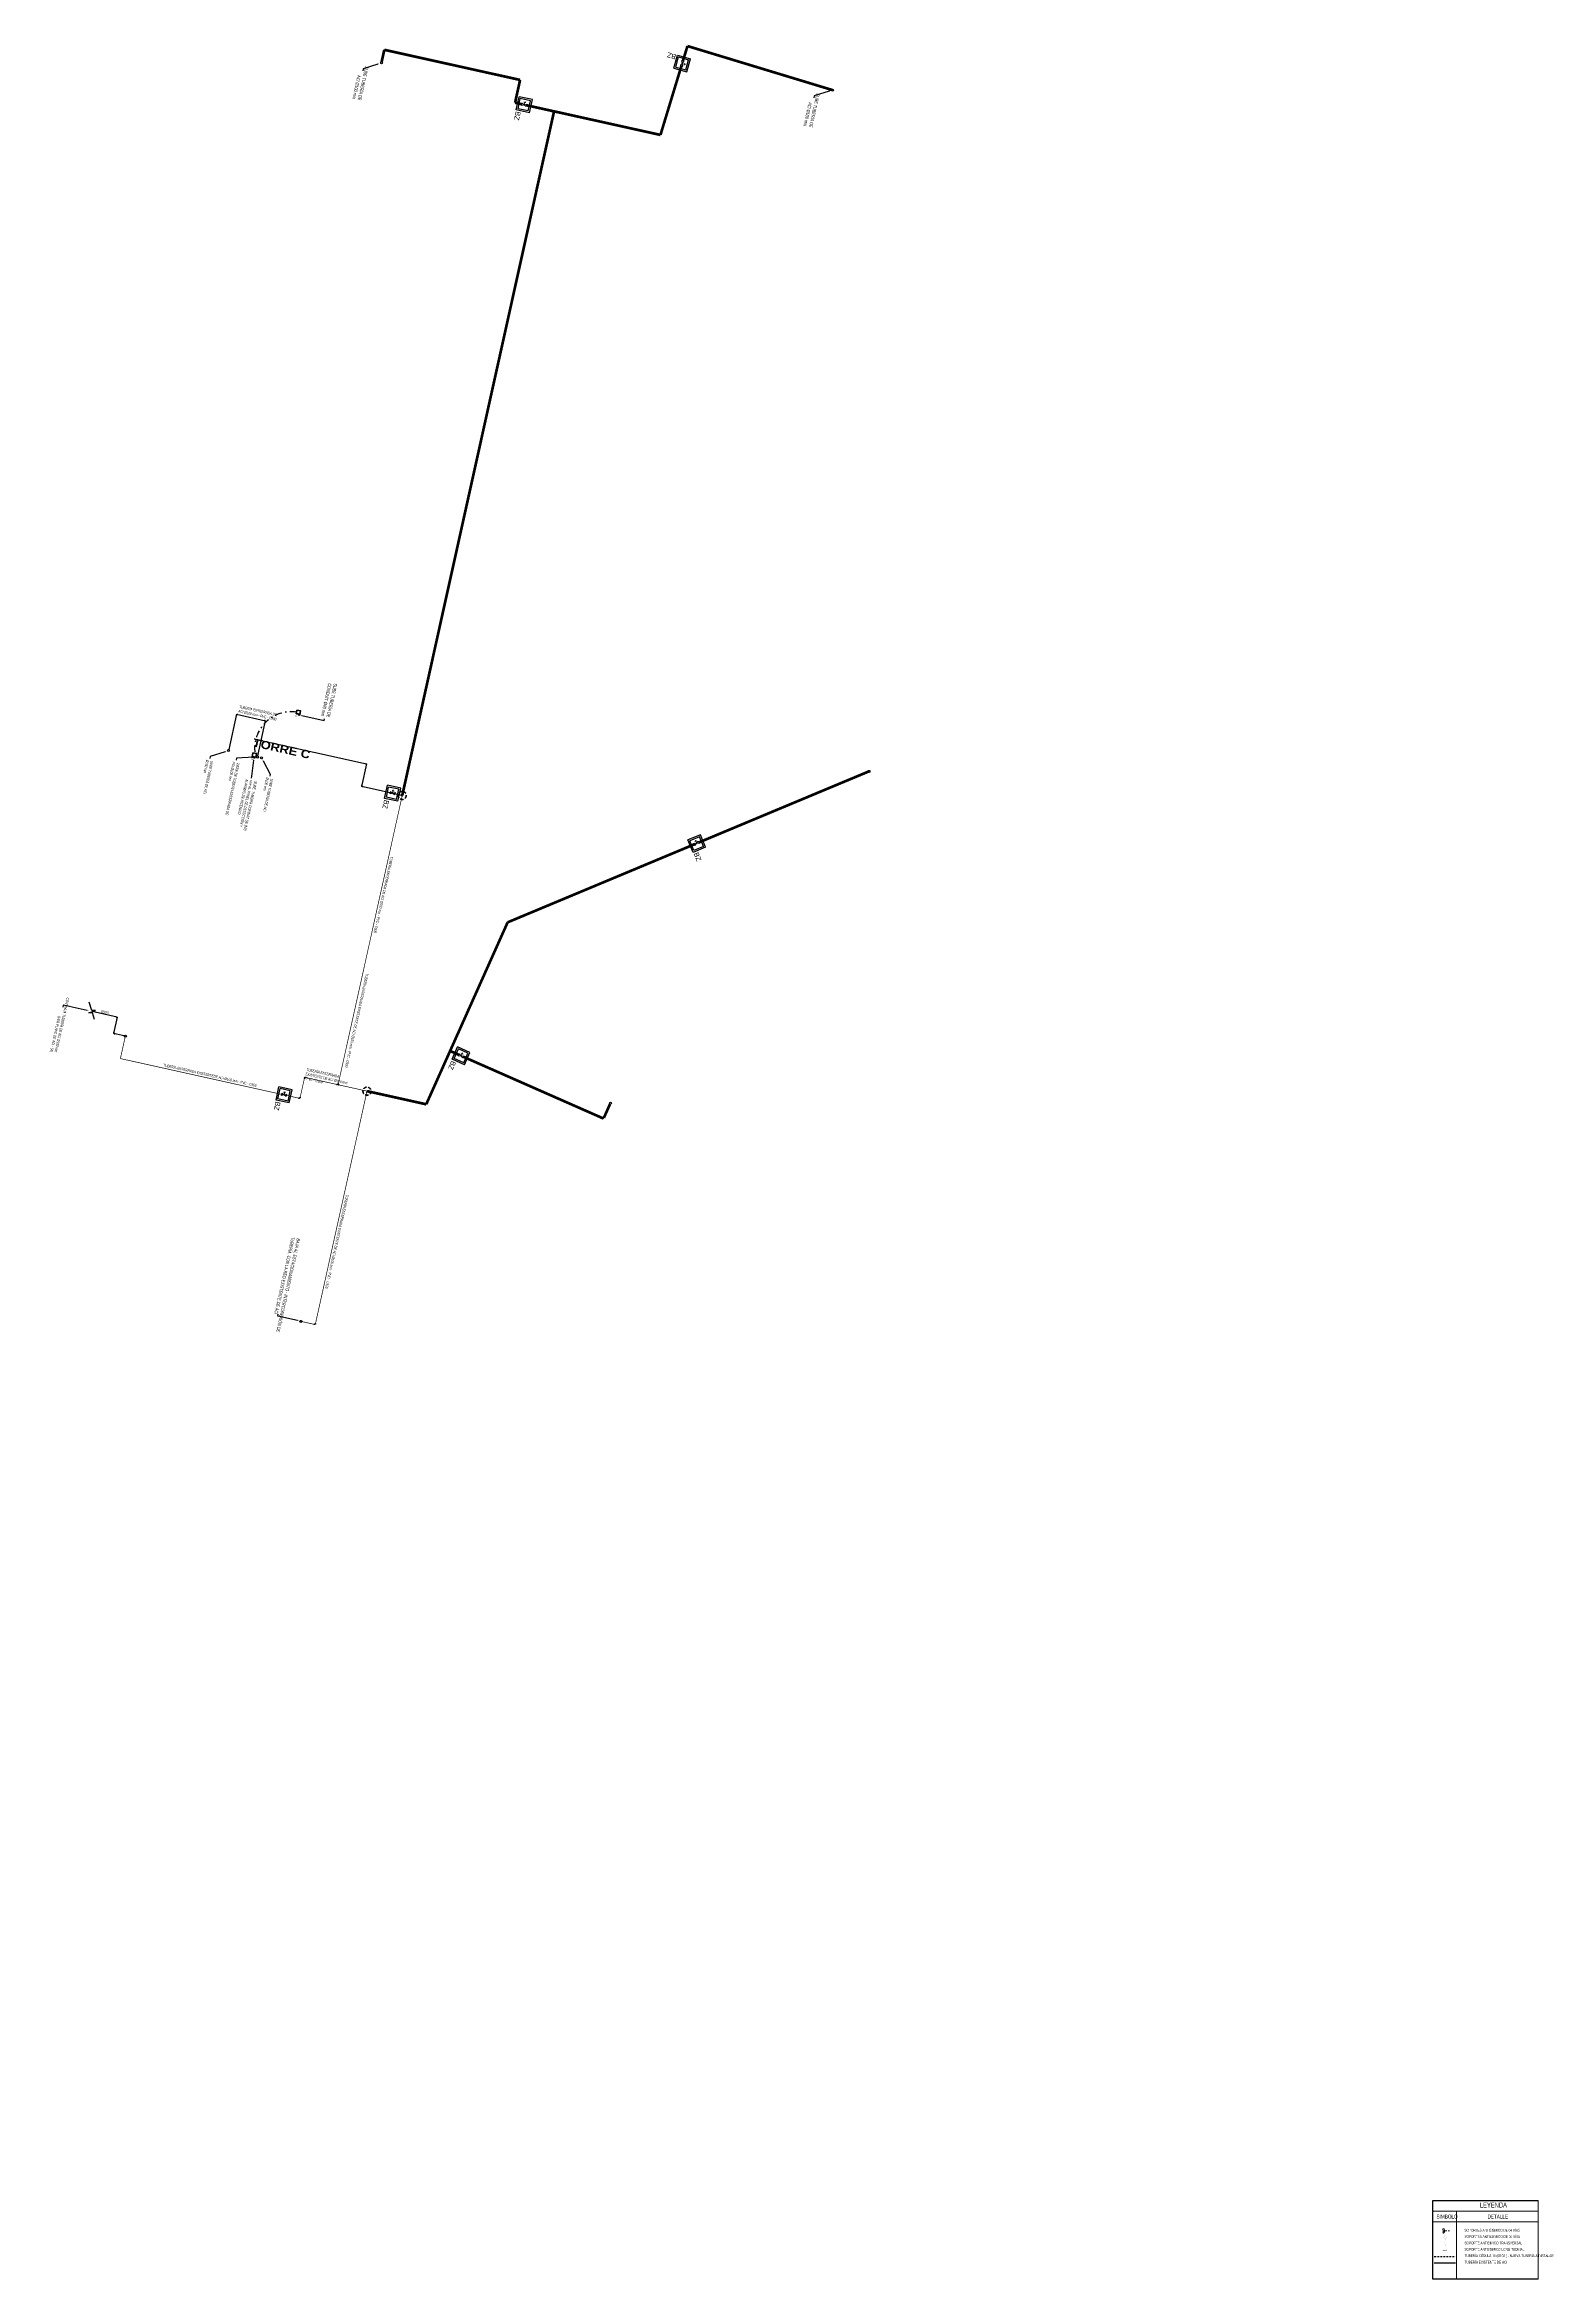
# Model space of a CAD drawing. Header units: inches. Extents: x 0 to 766, y -245 to 236.
# Drawn here: x 360.9 to 471.4, y 71 to 236.4 of the extents above; entities that cross this region are included whole.
import ezdxf
from ezdxf import colors
from ezdxf.entities.mleader import LeaderData, LeaderLine
from ezdxf.math import Vec2, Vec3

# ---------------------------------------------------------------- set-up
doc = ezdxf.new("R2010")
doc.units = ezdxf.units.IN
doc.header["$MEASUREMENT"] = 0
for name, pattern in [('1P$0$HIDDEN2', [0.1875, 0.125, -0.0625]), ('2P$0$HIDDEN', [0.375, 0.25, -0.125]), ('CONTINUA', [0]), ('DASHED2', [0.375, 0.25, -0.125]), ('TG_P1$0$DASHDOT', [1, 0.5, -0.25, 0, -0.25])]:
    doc.linetypes.add(name, pattern=pattern)
for name, color, linetype, lineweight in [('000 SOS 911 - ACCESORIOS ACI', 3, 'Continuous', 20), ('000 SOS 911 EQUIPOS', 5, 'Continuous', 25), ('000 SOS 911 IE-Alarmas Contra Incendio', 100, 'CONTRA_FUEGO', 25), ('000 SOS 911 Membrete', 255, 'Continuous', 18), ('000 SOS 911 SOPORTES ACI', 3, 'Continuous', 25), ('000 SOS 911 TEXTOS ACI', 7, 'Continuous', 9), ('000 SOS 911 TUB. ENTERRADA  ACI', 5, 'DASHED2', 25), ('000 SOS 911 TUBERIA ACI', 1, 'Continuous', 25), ('A_50_TextoSubtitulos', 251, 'Continuous', 9), ('Layer1', 2, 'Continuous', 35)]:
    doc.layers.add(name, color=color, linetype=linetype, lineweight=lineweight)
doc.styles.add('ESC-50', font='romans.shx', dxfattribs={"width": 0.9, "height": 0.1})
doc.styles.add('MtXpl_Arial_Narrow', font='ARIALN.TTF')
doc.styles.add('PIPE', font='ARIALN.TTF', dxfattribs={"width": 0.8})
doc.styles.add('R140-200', font='ariblk.ttf', dxfattribs={"height": 0.5})
doc.styles.get("Standard").update_dxf_attribs({"font": 'arial.ttf'})
doc.linetypes.add('CONTRA_FUEGO', pattern='A,0.9,-0.15,["ACI",Standard,S=0.08,R=0,X=-0.08,Y=-0.03],-0.2', length=1.25)
doc.linetypes.add('Fire-50-Wall', pattern='A,0.5,-0.075,["I",ESC-50,S=1,R=0,X=-0.03,Y=-0.05],-0.05', length=0.625)

# ---------------------------------------------------------------- blocks, each defined once
blk = doc.blocks.new('12')
at = {"layer": '000 SOS 911 - ACCESORIOS ACI'}
for p, q in [((1614.57, 3414.29), (1614.57, 3414.47)), ((1614.93, 3414.47), (1614.59, 3414.29)), ((1614.59, 3414.29), (1614.59, 3414.47)), ((1614.59, 3414.47), (1614.93, 3414.29)), ((1614.76, 3414.38), (1614.76, 3414.63)), ((1614.93, 3414.29), (1614.93, 3414.47)), ((1614.95, 3414.29), (1614.95, 3414.47))]:
    blk.add_line(p, q, dxfattribs=at)
blk.add_lwpolyline([(1614.69, 3414.56), (1614.84, 3414.56)], dxfattribs=at)
blk = doc.blocks.new('01')
at = {"layer": '000 SOS 911 IE-Alarmas Contra Incendio', "color": 6, "linetype": 'Continuous'}
for p, q in [((763.415, -217.109), (762.974, -217.109)), ((762.974, -217.109), (762.974, -217.55)), ((763.365, -217.159), (763.024, -217.159)), ((763.024, -217.159), (763.024, -217.5)), ((763.365, -217.159), (763.365, -217.5)), ((763.415, -217.109), (763.415, -217.55)), ((763.415, -217.55), (762.974, -217.55)), ((763.365, -217.5), (763.024, -217.5))]:
    blk.add_line(p, q, dxfattribs=at)
at = {"layer": '000 SOS 911 IE-Alarmas Contra Incendio', "color": 6, "linetype": 'Continuous', "style": 'MtXpl_Arial_Narrow'}
blk.add_text('BZ', height=0.1634, dxfattribs=at).set_placement((763.455, -217.552))
blk = doc.blocks.new('ACCS.ELBOW.90')
at = {"layer": '000 SOS 911 - ACCESORIOS ACI', "color": 100}
for p, q in [((0.1, 0.17), (-0.1, 0.17)), ((0.17, -0.1), (0.17, 0.1))]:
    blk.add_line(p, q, dxfattribs=at)
at = {"layer": '000 SOS 911 - ACCESORIOS ACI', "color": 9}
for p in [(0, 0.17), (0.17, 0)]:
    blk.add_line(p, (0, 0), dxfattribs=at)
blk = doc.blocks.new('Soporte Longitudinal')
at = {"layer": '000 SOS 911 SOPORTES ACI', "const_width": 0.02}
blk.add_lwpolyline([(-0.14, -0.15), (-0.4, 0), (0.4, 0), (0.2, 0.16)], dxfattribs=at)

msp = doc.modelspace()

# ---------------------------------------------------------------- linework, layer by layer
at = {"layer": '000 SOS 911 - ACCESORIOS ACI', "color": 242, "linetype": 'CONTINUA', "true_color": 0xe6051b}
for q in [(464.453, 74.597, 0), (464.459, 74.482, 0)]:
    msp.add_line((464.513, 74.536, 0), q, dxfattribs=at)
at = {"layer": '000 SOS 911 - ACCESORIOS ACI', "color": 242, "linetype": '1P$0$HIDDEN2', "true_color": 0xe6051b}
msp.add_line((464.513, 74.536, 0), (464.852, 74.54, 0), dxfattribs=at)
at = {"layer": '000 SOS 911 - ACCESORIOS ACI', "color": 242, "linetype": 'CONTINUA', "true_color": 0xe6051b}
for centre in [(464.409, 74.641, 0), (464.414, 74.439, 0)]:
    msp.add_circle(centre, 0.0622, dxfattribs=at)
at = {"layer": '000 SOS 911 EQUIPOS', "elevation": 0}
msp.add_lwpolyline([(471.42, 70.958), (463.609, 70.958), (463.609, 76.8), (471.42, 76.8)], dxfattribs=at)
at = {"layer": '000 SOS 911 IE-Alarmas Contra Incendio'}
msp.add_circle((379.696, 186.795, 0), 0.025, dxfattribs=at)
at = {"layer": '000 SOS 911 Membrete', "elevation": 0}
for points in [[(463.609, 76.011), (463.609, 76.8)], [(471.42, 76.8), (463.609, 76.8)], [(471.42, 70.958), (471.42, 76.8)], [(463.609, 76.011), (471.42, 76.011)], [(471.42, 75.221), (465.354, 75.221), (465.354, 76.011), (471.42, 76.011)], [(471.42, 75.221), (471.419, 75.221), (471.419, 76.011), (471.42, 76.011)], [(471.42, 75.221), (471.419, 75.221), (471.42, 70.958)]]:
    msp.add_lwpolyline(points, dxfattribs=at)
for points in [[(465.354, 75.221), (463.609, 75.221), (463.609, 76.011), (465.354, 76.011)], [(463.61, 70.957), (465.354, 70.958), (465.354, 75.221), (463.609, 75.221)], [(465.354, 75.221), (471.419, 75.221), (471.42, 70.958), (465.354, 70.957)]]:
    msp.add_lwpolyline(points, close=True, dxfattribs=at)
at = {"layer": '000 SOS 911 SOPORTES ACI', "color": 242, "linetype": '1P$0$HIDDEN2', "true_color": 0xe6051b, "elevation": 0}
msp.add_lwpolyline([(463.723, 72.642), (465.303, 72.642)], dxfattribs=at)
at = {"layer": '000 SOS 911 TUB. ENTERRADA  ACI', "color": 1, "lineweight": 30}
for points, const_width, elevation in [([(386, 236.062), (396.051, 233.83)], 0.2, 0), ([(396.051, 233.83), (395.677, 232.145)], 0.2, 0), ([(421.874, 182.627), (409.276, 177.361)], 0.2, 0), ([(382.575, 159.421), (387.328, 180.848)], 0.05, 0), ([(408.945, 177.223), (395.127, 171.447)], 0.2, 0), ([(366.813, 162.943), (366.461, 161.358)], 0.05, 0), ([(366.474, 161.356), (379.753, 158.407)], 0.05, 0), ([(380.1, 159.971), (379.753, 158.407)], 0.05, -0.358), ([(380.1, 159.971), (384.718, 158.946)], 0.05, 0), ([(380.888, 141.661), (384.718, 158.946)], 0.05, 0.778), ([(384.718, 158.946), (389.102, 157.972)], 0.2, 0)]:
    msp.add_lwpolyline(points, dxfattribs=dict(at, const_width=const_width, elevation=elevation))
at = {"layer": '000 SOS 911 TUB. ENTERRADA  ACI', "color": 1, "lineweight": 30, "const_width": 0.2}
for points in [[(407.997, 234.887), (406.439, 229.757)], [(408.438, 236.34), (408.095, 235.211)], [(419.18, 233.078), (408.438, 236.34)], [(395.677, 232.145), (396.194, 232.03)], [(396.525, 231.956), (398.562, 231.504)], [(387.327, 180.848), (398.562, 231.504)], [(398.563, 231.506), (406.439, 229.757)], [(390.868, 161.922), (395.127, 171.447)], [(389.102, 157.972), (390.868, 161.922)], [(391.525, 161.632), (390.868, 161.922)], [(400.224, 157.798), (391.835, 161.496)], [(402.226, 156.916), (400.213, 157.803)], [(402.256, 156.983), (402.706, 157.989)]]:
    msp.add_lwpolyline(points, dxfattribs=at)
at = {"layer": '000 SOS 911 TUB. ENTERRADA  ACI', "color": 1, "linetype": 'Fire-50-Wall', "lineweight": 30}
for points in [[(375.059, 186.854), (374.48, 184.243)], [(375.059, 186.854), (377.207, 186.377)], [(376.882, 184.913), (377.207, 186.377)], [(376.628, 183.766), (376.882, 184.913)], [(387.328, 180.848), (384.319, 181.516)]]:
    msp.add_lwpolyline(points, dxfattribs=at)
at = {"layer": '000 SOS 911 TUB. ENTERRADA  ACI', "color": 1, "linetype": 'Fire-50-Wall', "lineweight": 30, "elevation": -0.471}
msp.add_lwpolyline([(384.689, 183.18), (384.319, 181.516)], dxfattribs=at)
at = {"layer": '000 SOS 911 TUBERIA ACI', "color": 1, "elevation": 0}
msp.add_lwpolyline([(364.548, 164.241), (364.398, 164.744), (364.117, 164.757), (364.625, 164.909), (364.344, 164.922), (364.16, 165.538)], dxfattribs=at)
at = {"layer": '000 SOS 911 TUBERIA ACI', "elevation": 0}
for points in [[(366.229, 164.421), (364.371, 164.833)], [(366.229, 164.421), (365.96, 163.208)], [(366.829, 163.016), (365.96, 163.208)], [(463.723, 72.169), (465.303, 72.169)]]:
    msp.add_lwpolyline(points, dxfattribs=at)
at = {"layer": '000 SOS 911 TUBERIA ACI', "ltscale": 0.1}
for centre in [(385.784, 235.089, 0), (419.18, 233.078), (374.464, 184.168), (376.612, 183.691), (421.874, 182.627, 0), (366.829, 163.016, 0), (402.736, 158.059), (379.817, 141.898, 0)]:
    msp.add_circle(centre, 0.075, dxfattribs=at)
at = {"layer": 'Layer1', "linetype": '2P$0$HIDDEN'}
for centre in [(387.327, 180.848), (384.718, 158.946, 0)]:
    msp.add_circle(centre, 0.3, dxfattribs=at)

# ---------------------------------------------------------------- block references
at = {"layer": '000 SOS 911 - ACCESORIOS ACI'}
for p, xscale, yscale, zscale, rotation in [((375.059, 186.854), -0.4394526855468769, 0.4394526855468736, 0.4394526855468736, 167.501178913371), ((377.208, 186.377), 0.4394526855468772, 0.4394526855468772, 0.4394526855468772, 167.5063502702908), ((376.882, 184.913), 0.4394526855468769, 0.4394526855468769, 0.4394526855468769, 257.5063502702907), ((376.882, 184.913), -0.4394526855468769, 0.4394526855468736, 0.4394526855468736, 257.5011789133712), ((384.689, 183.18), -0.4394526855468766, 0.4394526855468736, 0.4394526855468736, 77.5011789133712), ((384.319, 181.516), -0.4394526855468769, 0.4394526855468736, 0.4394526855468736, 257.5011789133712), ((387.328, 180.848), -0.439452685546877, 0.4394526855468736, 0.4394526855468736, 77.5011789133712), ((387.328, 180.848), 0.4394526855468773, 0.4394526855468773, 0.4394526855468773, 77.50635027029074), ((366.229, 164.421, 0), -0.4394526855468771, 0.4394526855468736, 0.4394526855468736, 77.5011789133712), ((365.96, 163.208, 0), -0.4394526855468769, 0.4394526855468736, 0.4394526855468736, 257.5011789133712), ((380.1, 159.971, 0), 0.4394526855468771, 0.4394526855468771, 0.4394526855468771, 257.5063502702907), ((382.575, 159.422, 0), -0.4394526855468771, 0.4394526855468736, 0.4394526855468736, 347.5011789133712), ((382.575, 159.422, 0), 0.4394526855468771, 0.4394526855468771, 0.4394526855468771, 347.5063502702907), ((384.718, 158.946, 0), -0.4394526855468772, 0.4394526855468769, 0.4394526855468769, 167.5011789133712), ((379.753, 158.407, -0.358), -0.4394526855468771, 0.4394526855468736, 0.4394526855468736, 347.5011789133712), ((402.226, 156.916), -0.4394526855468769, 0.4394526855468736, 0.4394526855468736, 336.2128186471563), ((380.888, 141.661, 0), -0.4394526855468771, 0.4394526855468736, 0.4394526855468736, 347.5011789133712)]:
    msp.add_blockref('ACCS.ELBOW.90', p, dxfattribs=dict(at, xscale=xscale, yscale=yscale, zscale=zscale, rotation=rotation))
at = {"layer": '000 SOS 911 Membrete', "color": 1, "linetype": 'Continuous', "xscale": 2.269662975122643, "yscale": 2.269662975122643, "zscale": 2.269662975122643}
for p, rotation in [((1928.662, -730.112), 163.4909907365142), ((1252.743, 1816.422), 257.503764591831), ((1242.996, 1765.436), 257.503764591831), ((201.033, 1966.269, 0), 292.5298527046595), ((1549.082, 1541.497), 245.9071993607387), ((1234.963, 1743.097, -0.358), 257.503764591831)]:
    msp.add_blockref('01', p, dxfattribs=dict(at, rotation=rotation))
at = {"layer": '000 SOS 911 SOPORTES ACI', "xscale": 0.384521484375, "yscale": 0.384521484375, "zscale": 0.384521484375}
for p in [(464.513, 74.062, 0), (464.513, 73.116, 0)]:
    msp.add_blockref('Soporte Longitudinal', p, dxfattribs=at)
at = {"layer": '000 SOS 911 SOPORTES ACI', "xscale": 0.384521484375, "yscale": 0.384521484375, "zscale": 0.384521484375, "rotation": 270}
for p in [(464.513, 74.062, 0), (464.513, 73.589, 0)]:
    msp.add_blockref('Soporte Longitudinal', p, dxfattribs=at)
at = {"layer": '000 SOS 911 TUB. ENTERRADA  ACI'}
for p, rotation in [((-2405.721, 2754.605), 253.4683571579006), ((-1920.115, -2751.192), 347.4811310132175), ((-1929.862, -2802.178), 347.4811310132175), ((230.85, -3595.455, 0), 22.60554022870074), ((-2477.188, -2295.074), 335.8845657821253), ((-1937.896, -2824.516, -0.358), 347.4811310132176)]:
    msp.add_blockref('12', p, dxfattribs=dict(at, rotation=rotation))

# ---------------------------------------------------------------- texts
at = {"layer": '000 SOS 911 TEXTOS ACI', "char_height": 0.2, "attachment_point": 1, "style": 'PIPE'}
for s, width, gutter_width, heights, insert, rotation in [('TUBERÍA ENTERRADA DE ACI %%C100 mm - PVC - C900', 2.45001, 0.75, [0], (375.293, 187.523, 0), 347.48113), ('TUBERÍA ENTERRADA DE ACI %%C100 mm - PVC - C900 ', 4.65375, 0.75, [0], (386.651, 176.277, 0.358), 257.48113), ('TUBERÍA ENTERRADA EXISTENTE DE ACI %%C100 mm - PVC - C900', 6.30246, 0.75, [0], (384.821, 167.631, 0), 257.48113), ('%%C100', 0.551, 1.915, [0.0124], (365.055, 164.956, 0), 347.50376), ('TUBERÍA ENTERRADA EXISTENTEDE ACI %%C100 mm - PVC - C900', 6.33591, 0.75, [0], (369.674, 160.984, 0), 347.48113), ('TUBERÍA ENTERRADA EXISTENTE DE ACI %%C100 mm - PVC - C900', 2.53267, 0.75, [0], (380.271, 160.654, 0), 347.48113), ('TUBERÍA ENTERRADA EXISTENTE DE ACI %%C100 mm - PVC - C900', 8.17678, 0.75, [0], (383.357, 151.258, 1.136), 257.48113)]:
    msp.add_mtext_dynamic_manual_height_columns(s, width=width, gutter_width=gutter_width, heights=heights, dxfattribs=dict(at, insert=insert, rotation=rotation))
at = {"layer": '000 SOS 911 TEXTOS ACI', "attachment_point": 1, "style": 'PIPE'}
for s, width, insert, char_height in [('LEYENDA', 1.48192, (467.097, 76.643, 0), 0.3752), ('SIMBOLO', 1.48192, (463.885, 75.753, 0), 0.3), ('SOPORTES ANTISISMICO DE 04 VÍAS', 3.80759, (465.956, 74.694, 0), 0.2), ('DETALLE', 1.48192, (467.657, 75.753, 0), 0.3), ('TUBERÍA CÉDULA 10 (%%C100 ) - NUEVA TUBERÍA A INSTALAR', 5.35098, (465.962, 72.8, 0), 0.2), ('SOPORTES ANTISISMICO DE 04 VÍAS', 3.80759, (465.962, 74.221, 0), 0.2), ('SOPORTE ANTISIMICO TRANSVERSAL', 3.47536, (465.962, 73.747, 0), 0.2), ('SOPORTE ANTISISMICO LONGITUDINAL', 3.54431, (465.962, 73.274, 0), 0.2), ('TUBERÍA EXISTENTE DE ACI', 3.54431, (465.962, 72.327, 0), 0.2)]:
    msp.add_mtext_dynamic_manual_height_columns(s, width=width, gutter_width=1.915, heights=[0], dxfattribs=dict(at, insert=insert, char_height=char_height))
at = {"layer": 'A_50_TextoSubtitulos', "color": 1, "style": 'R140-200'}
msp.add_text('TORRE C', height=0.6, rotation=347.38173, dxfattribs=at).set_placement((376.22, 184.491, 0))

# ---------------------------------------------------------------- next in the draw order: leaders
at = {"layer": '000 SOS 911 TEXTOS ACI'}
ml = msp.add_multileader_mtext('Standard', dxfattribs=at)
ml.set_content('{\\H1.66667x;SUBE TUBERÍA DE ACI %%C100 mm} ', color=256, style='PIPE')
ml.set_leader_properties(color=7)
ml.build(insert=Vec2(0, 0))
ml.multileader.update_dxf_attribs({"text_left_attachment_type": 2, "text_right_attachment_type": 2, "dogleg_length": 2, "arrow_head_size": 0.15})
ctx = ml.context
ctx.base_point, ctx.char_height, ctx.arrow_head_size, ctx.landing_gap_size, ctx.plane_origin, ctx.plane_x_axis, ctx.plane_y_axis = Vec3(384.4, 234.512, 0), 0.15, 0.15, 0.15, Vec3(382.566, 229.949, 0), Vec3(-0.2167611, -0.9762247), Vec3(0.9762247, -0.2167611)
ctx.left_attachment, ctx.right_attachment, ctx.text_align_type = 2, 2, 2
notes = []
notes.append((ctx, [(1, (1, 1, 0), (384.431, 234.654, 0), (-0.2167611, -0.9762247), 0.146, [(0, [(385.673, 235.052, 0)], 0, [])])]))
ctx.mtext.insert, ctx.mtext.text_direction, ctx.mtext.rotation, ctx.mtext.width, ctx.mtext.defined_height, ctx.mtext.alignment, ctx.mtext.flow_direction = Vec3(384.275, 232.296, 0), Vec3(-0.2167611, -0.9762247), 4.4938935, 2.33051, 0.558, 3, 5
ctx.mtext.has_bg_fill, ctx.mtext.bg_color, ctx.mtext.bg_scale_factor, ctx.mtext.bg_transparency, ctx.mtext.use_window_bg_color = 1, -1073741824, 2, 0, 1
ml = msp.add_multileader_mtext('Standard', dxfattribs=at)
ml.set_content('{\\H1.66667x;SUBE TUBERÍA DE ACI %%C100 mm} ', color=256, style='PIPE')
ml.set_leader_properties(color=7)
ml.build(insert=Vec2(0, 0))
ml.multileader.update_dxf_attribs({"text_left_attachment_type": 2, "text_right_attachment_type": 2, "dogleg_length": 2, "arrow_head_size": 0.15})
ctx = ml.context
ctx.base_point, ctx.char_height, ctx.arrow_head_size, ctx.landing_gap_size, ctx.plane_origin, ctx.plane_x_axis, ctx.plane_y_axis = Vec3(417.796, 232.501), 0.15, 0.15, 0.15, Vec3(415.962, 227.938), Vec3(-0.2167611, -0.9762247), Vec3(0.9762247, -0.2167611)
ctx.left_attachment, ctx.right_attachment, ctx.text_align_type = 2, 2, 2
notes.append((ctx, [(1, (1, 1, 0), (417.828, 232.643), (-0.2167611, -0.9762247), 0.146, [(0, [(419.069, 233.041)], 0, [])])]))
ctx.mtext.insert, ctx.mtext.text_direction, ctx.mtext.rotation, ctx.mtext.width, ctx.mtext.defined_height, ctx.mtext.alignment, ctx.mtext.flow_direction = Vec3(417.672, 230.285), Vec3(-0.2167611, -0.9762247), 4.4938935, 2.33051, 0.558, 3, 5
ctx.mtext.has_bg_fill, ctx.mtext.bg_color, ctx.mtext.bg_scale_factor, ctx.mtext.bg_transparency, ctx.mtext.use_window_bg_color = 1, -1073741824, 2, 0, 1
ml = msp.add_multileader_mtext('Standard', dxfattribs=at)
ml.set_content('SUBE TUBERÍA DE ACI %%C100 mm ', color=256, style='PIPE')
ml.set_leader_properties(color=7)
ml.build(insert=Vec2(0, 0))
ml.multileader.update_dxf_attribs({"text_left_attachment_type": 2, "text_right_attachment_type": 2, "dogleg_length": 2, "arrow_head_size": 0.15})
ctx = ml.context
ctx.base_point, ctx.char_height, ctx.arrow_head_size, ctx.landing_gap_size, ctx.plane_origin, ctx.plane_x_axis, ctx.plane_y_axis = Vec3(373.08, 183.591), 0.2, 0.15, 0.15, Vec3(371.246, 179.028), Vec3(-0.2167611, -0.9762247), Vec3(0.9762247, -0.2167611)
ctx.left_attachment, ctx.right_attachment = 2, 2
notes.append((ctx, [(1, (1, 1, 0), (373.112, 183.733), (-0.2167611, -0.9762247), 0.146, [(0, [(374.353, 184.131)], 0, [])])]))
ctx.mtext.insert, ctx.mtext.text_direction, ctx.mtext.rotation, ctx.mtext.width, ctx.mtext.defined_height, ctx.mtext.flow_direction = Vec3(373.341, 183.379), Vec3(-0.2167611, -0.9762247), 4.4938935, 2.33051, 0.558, 5
ctx.mtext.has_bg_fill, ctx.mtext.bg_color, ctx.mtext.bg_scale_factor, ctx.mtext.bg_transparency, ctx.mtext.use_window_bg_color = 1, -1073741824, 2, 0, 1
ml = msp.add_multileader_mtext('Standard', dxfattribs=at)
ml.set_content('CONTINUA TUBERÍA DE ACI %%C100 mm  (VER PLANO DE ACI - 04)', color=256, style='PIPE')
ml.set_leader_properties(color=7)
ml.build(insert=Vec2(0, 0))
ml.multileader.update_dxf_attribs({"text_left_attachment_type": 2, "text_right_attachment_type": 2, "dogleg_length": 2, "arrow_head_size": 0.15})
ctx = ml.context
ctx.base_point, ctx.char_height, ctx.arrow_head_size, ctx.landing_gap_size, ctx.plane_origin, ctx.plane_x_axis, ctx.plane_y_axis = Vec3(362.197, 165.175), 0.2, 0.15, 0.15, Vec3(361.957, 167.801), Vec3(-0.2159898, -0.9763956), Vec3(0.9763956, -0.2159898)
ctx.left_attachment, ctx.right_attachment, ctx.text_align_type = 2, 2, 2
notes.append((ctx, [(0, (1, 1, 0), (362.229, 165.317), (-0.2159898, -0.9763956), 0.146, [(0, [(364.151, 164.891)], 0, [])])]))
ctx.mtext.insert, ctx.mtext.text_direction, ctx.mtext.rotation, ctx.mtext.width, ctx.mtext.defined_height, ctx.mtext.alignment, ctx.mtext.flow_direction = Vec3(361.768, 161.737), Vec3(-0.2159898, -0.9763956), 4.4946836, 3.83033, 0.558, 3, 5
ctx.mtext.has_bg_fill, ctx.mtext.bg_color, ctx.mtext.bg_scale_factor, ctx.mtext.bg_transparency, ctx.mtext.use_window_bg_color = 1, -1073741824, 2, 0, 1
ml = msp.add_multileader_mtext('Standard', dxfattribs=at)
ml.set_content('{\\H1.66667x;BAJA AL ESTACIONAMIENTO - INTERCONEXIÓN DE TUBERÍA  CON LA RED EXISTENTE DE ACI}', color=256, style='PIPE')
ml.set_leader_properties(color=7)
ml.build(insert=Vec2(0, 0))
ml.multileader.update_dxf_attribs({"text_left_attachment_type": 2, "text_right_attachment_type": 2, "dogleg_length": 2, "arrow_head_size": 0.15})
ctx = ml.context
ctx.base_point, ctx.char_height, ctx.arrow_head_size, ctx.landing_gap_size, ctx.plane_origin, ctx.plane_x_axis, ctx.plane_y_axis = Vec3(379.432, 148.24, 0), 0.15, 0.15, 0.15, Vec3(379.974, 146.983, 0), Vec3(-0.2167611, -0.9762247), Vec3(0.9762247, -0.2167611)
ctx.left_attachment, ctx.right_attachment = 2, 2
notes.append((ctx, [(1, (1, 1, 0), (378.108, 142.278, 0), (0.2167611, 0.9762247), 0.146, [(0, [(379.708, 141.923, 0)], 0, [])])]))
ctx.mtext.insert, ctx.mtext.text_direction, ctx.mtext.rotation, ctx.mtext.width, ctx.mtext.defined_height, ctx.mtext.flow_direction = Vec3(379.774, 148.01, 0), Vec3(-0.2167611, -0.9762247), 4.4938935, 5.8341, 0.558, 5
ctx.mtext.has_bg_fill, ctx.mtext.bg_color, ctx.mtext.bg_scale_factor, ctx.mtext.bg_transparency, ctx.mtext.use_window_bg_color = 1, -1073741824, 2, 0, 1
for ctx, leaders in notes:
    for number, flags, end, landing, length, lines in leaders:
        leader = LeaderData()
        leader.index, (leader.has_last_leader_line, leader.has_dogleg_vector, leader.attachment_direction) = number, flags
        leader.last_leader_point, leader.dogleg_vector, leader.dogleg_length = Vec3(end), Vec3(landing), length
        for number, points, colour, breaks in lines:
            line = LeaderLine()
            line.index, line.vertices, line.color, line.breaks = number, Vec3.list(points), colors.encode_raw_color(colour), breaks
            leader.lines.append(line)
        ctx.leaders.append(leader)

# ---------------------------------------------------------------- next in the draw order: linework, layer by layer
at = {"layer": '000 SOS 911 TUB. ENTERRADA  ACI', "color": 1, "lineweight": 30, "elevation": 0}
for points, const_width in [([(385.8, 235.162), (386, 236.062)], 0.2), ([(379.817, 141.898), (380.888, 141.661)], 0.05)]:
    msp.add_lwpolyline(points, dxfattribs=dict(at, const_width=const_width))

# ---------------------------------------------------------------- next in the draw order: leaders
at = {"layer": '000 SOS 911 TEXTOS ACI'}
ml = msp.add_multileader_mtext('Standard', dxfattribs=at)
ml.set_content('VIENE DE TUBERÍA ENTERRADA DE ACI %%C100 mm ', color=256, style='PIPE')
ml.set_leader_properties(color=7)
ml.build(insert=Vec2(0, 0))
ml.multileader.update_dxf_attribs({"text_left_attachment_type": 2, "text_right_attachment_type": 2, "dogleg_length": 2, "arrow_head_size": 0.15})
ctx = ml.context
ctx.base_point, ctx.char_height, ctx.arrow_head_size, ctx.landing_gap_size, ctx.plane_origin, ctx.plane_x_axis, ctx.plane_y_axis = Vec3(375.033, 183.454), 0.2, 0.15, 0.15, Vec3(373.199, 178.891), Vec3(-0.2167611, -0.9762247), Vec3(0.9762247, -0.2167611)
ctx.left_attachment, ctx.right_attachment = 2, 2
notes = []
notes.append((ctx, [(1, (1, 1, 0), (375.064, 183.596), (-0.2167611, -0.9762247), 0.146, [(0, [(376.488, 183.682)], 0, [])])]))
ctx.mtext.insert, ctx.mtext.text_direction, ctx.mtext.rotation, ctx.mtext.width, ctx.mtext.defined_height, ctx.mtext.flow_direction = Vec3(375.293, 183.242), Vec3(-0.2167611, -0.9762247), 4.4938935, 3.32211, 0.558, 5
ctx.mtext.has_bg_fill, ctx.mtext.bg_color, ctx.mtext.bg_scale_factor, ctx.mtext.bg_transparency, ctx.mtext.use_window_bg_color = 1, -1073741824, 2, 0, 1
for ctx, leaders in notes:
    for number, flags, end, landing, length, lines in leaders:
        leader = LeaderData()
        leader.index, (leader.has_last_leader_line, leader.has_dogleg_vector, leader.attachment_direction) = number, flags
        leader.last_leader_point, leader.dogleg_vector, leader.dogleg_length = Vec3(end), Vec3(landing), length
        for number, points, colour, breaks in lines:
            line = LeaderLine()
            line.index, line.vertices, line.color, line.breaks = number, Vec3.list(points), colors.encode_raw_color(colour), breaks
            leader.lines.append(line)
        ctx.leaders.append(leader)

# ---------------------------------------------------------------- next in the draw order: linework, layer by layer
at = {"layer": '000 SOS 911 TUBERIA ACI', "ltscale": 0.1}
msp.add_circle((376.905, 183.626), 0.075, dxfattribs=at)

# ---------------------------------------------------------------- next in the draw order: leaders
at = {"layer": '000 SOS 911 TEXTOS ACI'}
ml = msp.add_multileader_mtext('Standard', dxfattribs=at)
ml.set_content('SUBE TUBERÍA DE ACI %%C100 mm ', color=256, style='PIPE')
ml.set_leader_properties(color=7)
ml.build(insert=Vec2(0, 0))
ml.multileader.update_dxf_attribs({"text_left_attachment_type": 2, "text_right_attachment_type": 2, "dogleg_length": 2, "arrow_head_size": 0.15})
ctx = ml.context
ctx.base_point, ctx.char_height, ctx.arrow_head_size, ctx.landing_gap_size, ctx.plane_origin, ctx.plane_x_axis, ctx.plane_y_axis = Vec3(377.513, 182.278, 0), 0.2, 0.15, 0.15, Vec3(375.679, 177.716, 0), Vec3(-0.2167611, -0.9762247), Vec3(0.9762247, -0.2167611)
ctx.left_attachment, ctx.right_attachment = 2, 2
notes = []
notes.append((ctx, [(1, (1, 1, 0), (377.544, 182.421, 0), (-0.2167611, -0.9762247), 0.146, [(0, [(376.967, 183.538, 0)], 0, [])])]))
ctx.mtext.insert, ctx.mtext.text_direction, ctx.mtext.rotation, ctx.mtext.width, ctx.mtext.defined_height, ctx.mtext.flow_direction = Vec3(377.773, 182.067, 0), Vec3(-0.2167611, -0.9762247), 4.4938935, 2.33051, 0.558, 5
ctx.mtext.has_bg_fill, ctx.mtext.bg_color, ctx.mtext.bg_scale_factor, ctx.mtext.bg_transparency, ctx.mtext.use_window_bg_color = 1, -1073741824, 2, 0, 1
for ctx, leaders in notes:
    for number, flags, end, landing, length, lines in leaders:
        leader = LeaderData()
        leader.index, (leader.has_last_leader_line, leader.has_dogleg_vector, leader.attachment_direction) = number, flags
        leader.last_leader_point, leader.dogleg_vector, leader.dogleg_length = Vec3(end), Vec3(landing), length
        for number, points, colour, breaks in lines:
            line = LeaderLine()
            line.index, line.vertices, line.color, line.breaks = number, Vec3.list(points), colors.encode_raw_color(colour), breaks
            leader.lines.append(line)
        ctx.leaders.append(leader)

# ---------------------------------------------------------------- next in the draw order: linework, layer by layer
at = {"layer": '000 SOS 911 IE-Alarmas Contra Incendio'}
for centre in [(376.287, 183.648, 0), (376.385, 183.626, 0)]:
    msp.add_circle(centre, 0.03, dxfattribs=at)
at = {"layer": '000 SOS 911 IE-Alarmas Contra Incendio', "color": 6, "linetype": 'TG_P1$0$DASHDOT'}
msp.add_arc((379.119, 184.321, 0), 2.721, 81.99549, 187.29677, dxfattribs=at)
at = {"layer": '000 SOS 911 TUB. ENTERRADA  ACI', "color": 1, "linetype": 'Fire-50-Wall', "lineweight": 30}
msp.add_lwpolyline([(376.882, 184.913), (384.689, 183.18)], dxfattribs=at)

# ---------------------------------------------------------------- next in the draw order: leaders
at = {"layer": '000 SOS 911 TEXTOS ACI'}
ml = msp.add_multileader_mtext('Standard', dxfattribs=at)
ml.set_content('{\\H1.66667x;SUBE TUBERÍA DE CONDUIT %%C40 mm} ', color=256, style='PIPE')
ml.set_leader_properties(color=7)
ml.build(insert=Vec2(0, 0))
ml.multileader.update_dxf_attribs({"text_left_attachment_type": 2, "text_right_attachment_type": 2, "dogleg_length": 2, "arrow_head_size": 0.15})
ctx = ml.context
ctx.base_point, ctx.char_height, ctx.arrow_head_size, ctx.landing_gap_size, ctx.plane_origin, ctx.plane_x_axis, ctx.plane_y_axis = Vec3(382.084, 188.812, 0), 0.15, 0.15, 0.15, Vec3(383.41, 191.091, 0), Vec3(-0.2163755, -0.9763102), Vec3(0.9763102, -0.2163755)
ctx.left_attachment, ctx.right_attachment, ctx.text_align_type = 2, 2, 2
notes = []
notes.append((ctx, [(1, (1, 1, 0), (381.546, 186.385, 0), (0.2163755, 0.9763102), 0.146, [(0, [(379.742, 186.785, 0)], 0, [])])]))
ctx.mtext.insert, ctx.mtext.text_direction, ctx.mtext.rotation, ctx.mtext.width, ctx.mtext.defined_height, ctx.mtext.alignment, ctx.mtext.flow_direction = Vec3(381.96, 186.597, 0), Vec3(-0.2163755, -0.9763102), 4.4942885, 2.33051, 0.558, 3, 5
ctx.mtext.has_bg_fill, ctx.mtext.bg_color, ctx.mtext.bg_scale_factor, ctx.mtext.bg_transparency, ctx.mtext.use_window_bg_color = 1, -1073741824, 2, 0, 1
ml = msp.add_multileader_mtext('Standard', dxfattribs=at)
ml.set_content('SUBE  TUBERÍA CONDUIT DE %%C40 mm AL PANEL DE DETECCIÓN Y ALARMAS DE INCENDIO', color=256, style='PIPE')
ml.set_leader_properties(color=7)
ml.build(insert=Vec2(0, 0))
ml.multileader.update_dxf_attribs({"text_left_attachment_type": 2, "text_right_attachment_type": 2, "dogleg_length": 2, "arrow_head_size": 0.15})
ctx = ml.context
ctx.base_point, ctx.char_height, ctx.arrow_head_size, ctx.landing_gap_size, ctx.plane_origin, ctx.plane_x_axis, ctx.plane_y_axis = Vec3(376.132, 182.119, 0), 0.2, 0.15, 0.15, Vec3(375.865, 177.209, 0), Vec3(-0.2163755, -0.9763102), Vec3(0.9763102, -0.2163755)
ctx.left_attachment, ctx.right_attachment = 2, 2
notes.append((ctx, [(1, (1, 1, 0), (376.164, 182.261, 0), (-0.2163755, -0.9763102), 0.146, [(0, [(376.333, 183.615, 0)], 0, [])])]))
ctx.mtext.insert, ctx.mtext.text_direction, ctx.mtext.rotation, ctx.mtext.width, ctx.mtext.defined_height, ctx.mtext.flow_direction = Vec3(376.577, 181.866, 0), Vec3(-0.2163755, -0.9763102), 4.4942885, 3.0374, 0.558, 5
ctx.mtext.has_bg_fill, ctx.mtext.bg_color, ctx.mtext.bg_scale_factor, ctx.mtext.bg_transparency, ctx.mtext.use_window_bg_color = 1, -1073741824, 2, 0, 1
for ctx, leaders in notes:
    for number, flags, end, landing, length, lines in leaders:
        leader = LeaderData()
        leader.index, (leader.has_last_leader_line, leader.has_dogleg_vector, leader.attachment_direction) = number, flags
        leader.last_leader_point, leader.dogleg_vector, leader.dogleg_length = Vec3(end), Vec3(landing), length
        for number, points, colour, breaks in lines:
            line = LeaderLine()
            line.index, line.vertices, line.color, line.breaks = number, Vec3.list(points), colors.encode_raw_color(colour), breaks
            leader.lines.append(line)
        ctx.leaders.append(leader)

# ---------------------------------------------------------------- next in the draw order: block references
at = {"layer": '000 SOS 911 Membrete', "color": 1, "linetype": 'Continuous', "xscale": 0.6866556266033178, "yscale": 0.6866556266033178, "zscale": 0.6866556266033178, "rotation": 257.503764591831}
for p in [(638.734, 666.338, 0), (635.474, 663.175, 0)]:
    msp.add_blockref('01', p, dxfattribs=at)

doc.saveas('drawing.dxf')
